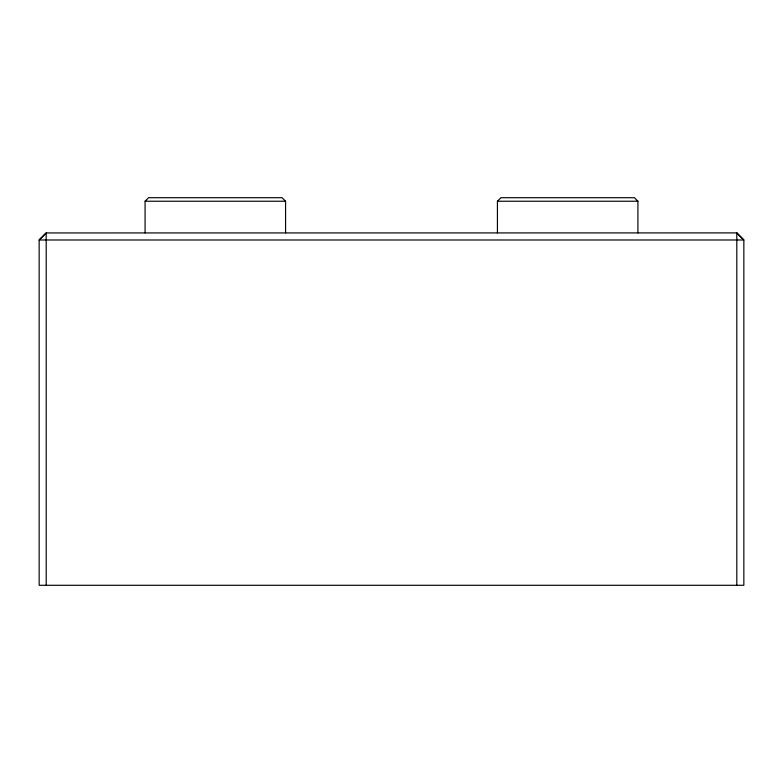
<?xml version="1.0" encoding="UTF-8"?>
<svg xmlns="http://www.w3.org/2000/svg" width="783" height="783" viewBox="0 0 783 783"><rect width="100%" height="100%" fill="white"/><g stroke="black" fill="none" stroke-linecap="round" stroke-linejoin="round"><path stroke-width="1.17" d="M145.08 232.903L145.08 201.231L148.584 197.708L282.066 197.708L285.57 201.231L285.57 232.903M497.43 232.903L497.43 201.231L500.934 197.708L634.416 197.708L637.92 201.231L637.92 232.903M145.08 201.231L285.57 201.231M497.43 201.231L637.92 201.231M736.803 585.293L736.803 232.903L46.197 232.942L39.15 239.989L39.15 585.293L743.85 585.293L743.85 239.989L736.803 232.903L743.85 239.989L39.15 239.989L46.197 232.903L46.197 585.293"/></g></svg>
